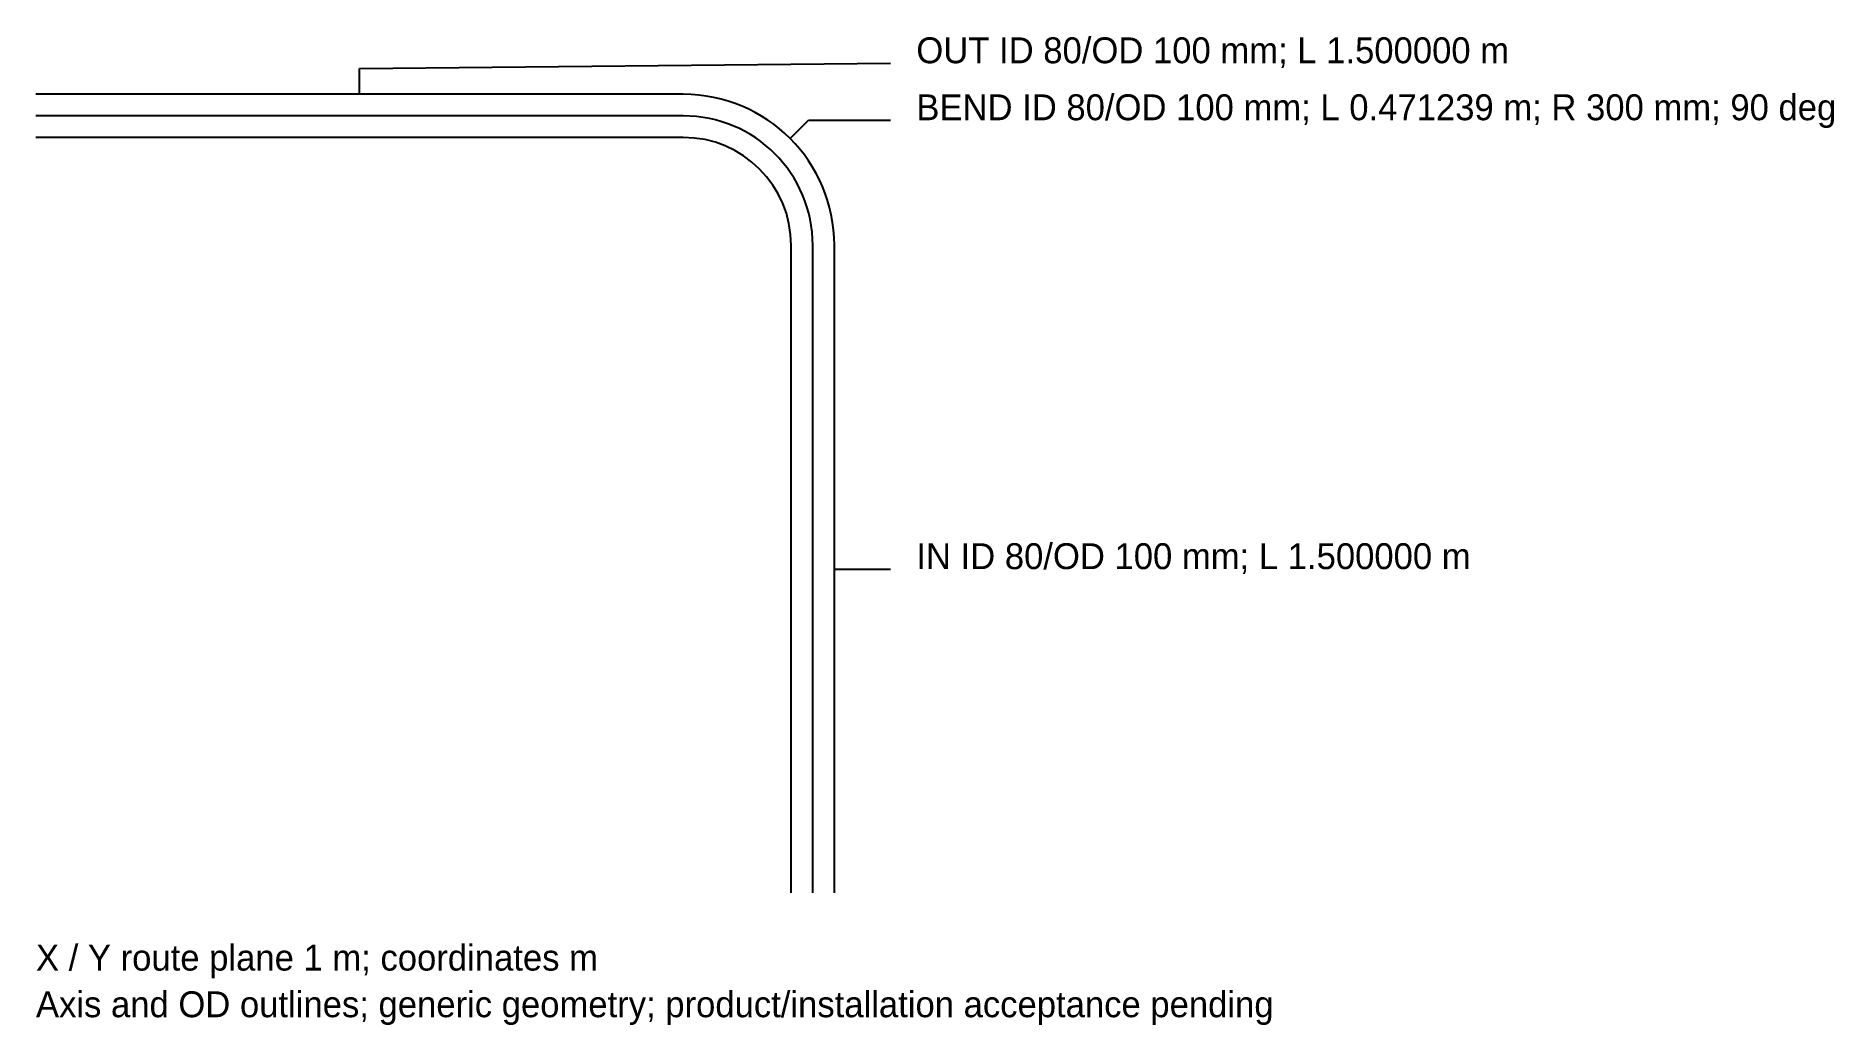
# Model space of a CAD drawing. Header units: metres. Extents: x 0.5 to 4.67, y 0.19 to 2.49.
import ezdxf

# ---------------------------------------------------------------- set-up
doc = ezdxf.new("R2010")
doc.units = ezdxf.units.M
for name, color, linetype in [('BSA_LABEL', 7, 'Continuous'), ('BSA_LEADER', 8, 'Continuous'), ('BSA_PIPE_AXIS', 4, 'Continuous'), ('BSA_PIPE_OUTLINE', 7, 'Continuous')]:
    doc.layers.add(name, color=color, linetype=linetype)

msp = doc.modelspace()

# ---------------------------------------------------------------- linework, layer by layer
at = {"layer": 'BSA_LEADER'}
for p, q in [((1.25, 2.41), (2.48, 2.4219)), ((1.25, 2.35), (1.25, 2.41)), ((2.2475, 2.2475), (2.2899, 2.2899)), ((2.2899, 2.2899), (2.48, 2.2899)), ((2.35, 1.25), (2.41, 1.25)), ((2.41, 1.25), (2.48, 1.25))]:
    msp.add_line(p, q, dxfattribs=at)
at = {"layer": 'BSA_PIPE_AXIS'}
for p, q in [((2, 2.3), (0.5, 2.3)), ((2.3, 0.5), (2.3, 2))]:
    msp.add_line(p, q, dxfattribs=at)
msp.add_arc((2, 2), 0.3, 0, 90, dxfattribs=at)
at = {"layer": 'BSA_PIPE_OUTLINE'}
for p, q in [((2, 2.35), (0.5, 2.35)), ((2, 2.25), (0.5, 2.25)), ((2.25, 0.5), (2.25, 2)), ((2.35, 0.5), (2.35, 2))]:
    msp.add_line(p, q, dxfattribs=at)
for radius in [0.35, 0.25]:
    msp.add_arc((2, 2), radius, 0, 90, dxfattribs=at)

# ---------------------------------------------------------------- texts
at = {"layer": 'BSA_LABEL'}
for s, p in [('OUT ID 80/OD 100 mm; L 1.500000 m', (2.54, 2.4219)), ('BEND ID 80/OD 100 mm; L 0.471239 m; R 300 mm; 90 deg', (2.54, 2.2899)), ('IN ID 80/OD 100 mm; L 1.500000 m', (2.54, 1.25)), ('X / Y route plane 1 m; coordinates m', (0.5, 0.32)), ('Axis and OD outlines; generic geometry; product/installation acceptance pending', (0.5, 0.212))]:
    msp.add_text(s, height=0.06, dxfattribs=at).set_placement(p)

doc.saveas('drawing.dxf')
